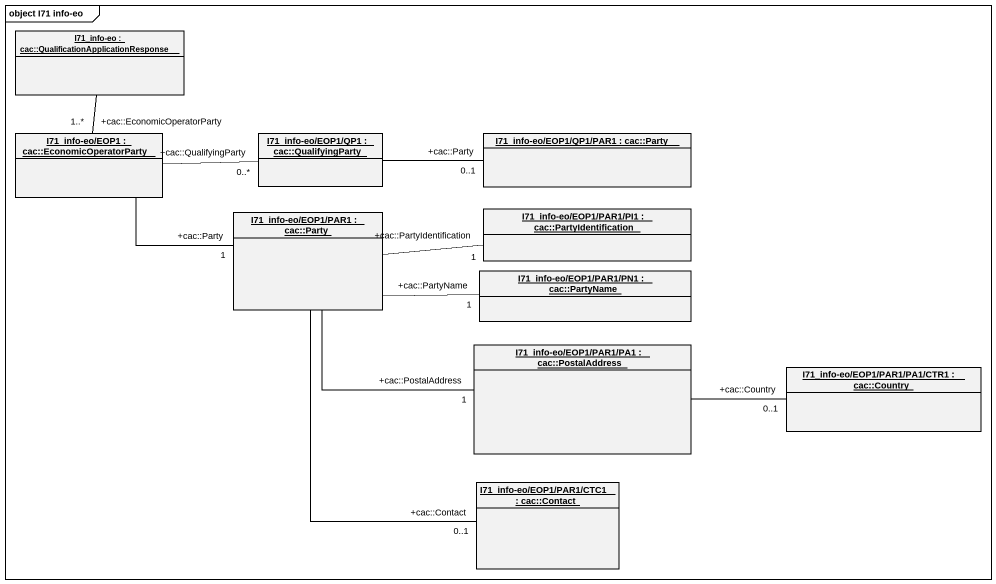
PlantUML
@startuml
mainframe object I71 info-eo
hide circle
hide empty members
object "I71_info-eo : cac::QualificationApplicationResponse" as I71_info_eo
object "I71_info-eo/EOP1 : cac::EconomicOperatorParty" as I71_info_eo_EOP1
object "I71_info-eo/EOP1/QP1 : cac::QualifyingParty" as I71_info_eo_EOP1_QP1
object "I71_info-eo/EOP1/QP1/PAR1 : cac::Party" as I71_info_eo_EOP1_QP1_PAR1
object "I71_info-eo/EOP1/PAR1 : cac::Party" as I71_info_eo_EOP1_PAR1
object "I71_info-eo/EOP1/PAR1/PI1 : cac::PartyIdentification" as I71_info_eo_EOP1_PAR1_PI1
object "I71_info-eo/EOP1/PAR1/PN1 : cac::PartyName" as I71_info_eo_EOP1_PAR1_PN1
object "I71_info-eo/EOP1/PAR1/PA1 : cac::PostalAddress" as I71_info_eo_EOP1_PAR1_PA1
object "I71_info-eo/EOP1/PAR1/PA1/CTR1 : cac::Country" as I71_info_eo_EOP1_PAR1_PA1_2
object "I71_info-eo/EOP1/PAR1/CTC1 : cac::Contact" as I71_info_eo_EOP1_PAR1_CTC1
I71_info_eo -- "+cac::EconomicOperatorParty\n1..*" I71_info_eo_EOP1
I71_info_eo_EOP1 -right- "+cac::QualifyingParty\n0..*" I71_info_eo_EOP1_QP1
I71_info_eo_EOP1 -right- "+cac::Party\n1" I71_info_eo_EOP1_PAR1
I71_info_eo_EOP1_QP1 -right- "+cac::Party\n0..1" I71_info_eo_EOP1_QP1_PAR1
I71_info_eo_EOP1_PAR1 -right- "+cac::PartyIdentification\n1" I71_info_eo_EOP1_PAR1_PI1
I71_info_eo_EOP1_PAR1 -right- "+cac::PartyName\n1" I71_info_eo_EOP1_PAR1_PN1
I71_info_eo_EOP1_PAR1 -right- "+cac::PostalAddress\n1" I71_info_eo_EOP1_PAR1_PA1
I71_info_eo_EOP1_PAR1 -- "+cac::Contact\n0..1" I71_info_eo_EOP1_PAR1_CTC1
I71_info_eo_EOP1_PAR1_PA1 -right- "+cac::Country\n0..1" I71_info_eo_EOP1_PAR1_PA1_2
@enduml
